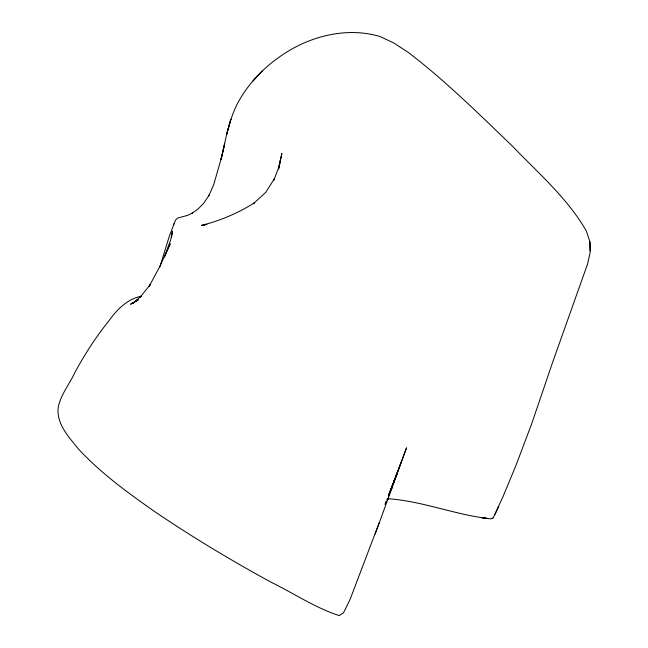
<?xml version="1.0" encoding="UTF-8"?>
<svg xmlns="http://www.w3.org/2000/svg" width="648" height="648" viewBox="0 0 648 648"><rect width="100%" height="100%" fill="white"/><g stroke="black" fill="none" stroke-linecap="round" stroke-linejoin="round"><path stroke-width="0.97" d="M171.647 237.014L172.441 231.174L170.659 239.987L164.454 256.956L170.205 243.818L159.432 267.187L149.194 286.254L150.433 284.383L140.292 297.043L141.539 295.893L132.581 303.337L137.4 299.992M274.015 179.771L278.705 167.581L281.88 153.39L278.762 169.039M278.705 167.581L280.503 159.578M221.041 159.594L224.678 143.775L221.041 159.594C225.439 140.6 228.566 121.022 237.516 103.469C247.803 84.078 263.355 67.854 281.451 55.558C309.525 36.158 346.583 26.625 379.906 36.466L393.587 42.865L408.305 52.431C445.589 80.943 479.026 114.072 512.819 146.537C538.537 173.324 567.446 198.256 586.221 230.729L589.915 241.801L590.142 252.469L587.663 263.728L552.485 362.702L531.7 423.743L515.913 465.556L502.986 496.684L493.549 517.145L492.869 518.116L490.658 518.902L482.282 517.72L486.68 518.36C453.584 514.131 422.107 501.212 388.711 498.766L386.913 499.478M221.495 157.618L213.727 184.575L208.867 195.769L209.328 194.902L203.618 203.383L197.64 209.393L191.849 213.37L192.659 212.981L187.499 215.379L177.584 218.101L175.568 220.053L169.266 236.39L159.951 266.774M141.272 296.217C126.919 299.206 116.672 309.833 108.564 321.311C95.726 337.13 84.775 354.367 75.03 372.227C69.709 383.891 60.88 394.357 58.247 407.082C56.02 423.849 69.247 437.562 78.959 449.566C101.501 473.729 128.426 493.217 155.407 512.074C192.569 537.249 231.109 560.358 270.483 581.896C293.325 593.05 314.985 607.759 339.22 615.6L343.505 612.822L350.252 599.019L379.266 522.588M375.192 534.065L406.531 447.809L391.692 487.774L396.851 473.947M389.812 492.075L401.242 461.984M386.184 501.479L385.09 504.306L386.135 501.625M388.363 495.833L389.456 493.015M391.805 487.045L397.362 472.659L388.614 495.25M273.942 180.014L274.59 178.386L265.777 192.318L253.287 203.756L254.299 202.913C237.994 213.16 220.053 220.782 201.366 225.415L206.947 224.354L203.585 224.84L205.554 224.71M389.651 492.399L391.449 487.936M173.526 224.483L173.867 223.73M498.758 506.299L494.918 514.577M387.026 500.183L388.622 498.053L387.156 498.887M262.529 70.527L252.623 81.437M132.581 303.337L138.089 299.514M136.931 300.745L130.515 304.252L133.934 302.405M491.994 518.586L492.869 518.116M137.967 300.056L136.396 300.907L138.065 300.032M589.915 241.801L590.174 251.011M229.724 123.144L226.695 134.217L230.891 119.102L229.724 123.144M391.894 487.985L388.379 495.987L391.894 487.985"/></g></svg>
